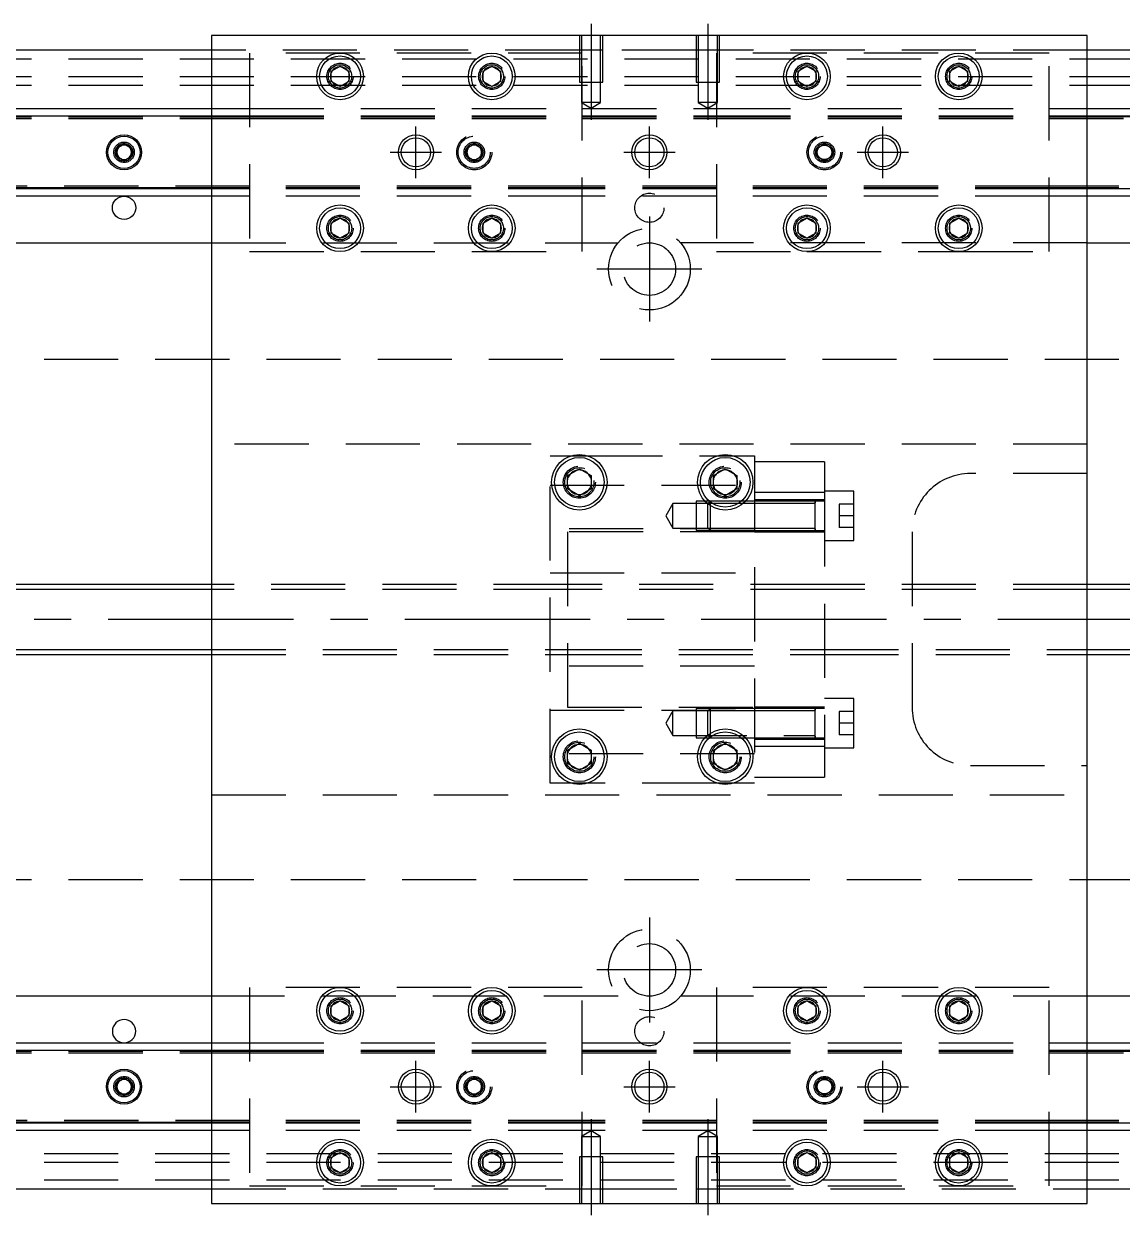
# Model space of a CAD drawing. Extents: x -12 to 731, y -275 to 102.
# Drawn here: x 182.8 to 371, y -102 to 102 of the extents above; entities that cross this region are included whole.
import ezdxf

# ---------------------------------------------------------------- set-up
doc = ezdxf.new("R2010")
doc.units = 0
doc.linetypes.add('CENTER', pattern=[50.8, 31.75, -6.35, 6.35, -6.35])
doc.linetypes.add('DASHED', pattern=[19.05, 12.7, -6.35])
doc.layers.get('0').update_dxf_attribs({"linetype": 'CONTINUOUS'})
doc.layers.add('CENTER', color=1, linetype='CENTER')

msp = doc.modelspace()

# ---------------------------------------------------------------- linework, layer by layer
at = {"color": 7, "linetype": 'CONTINUOUS'}
for p, q in [((365, 100), (215, 100)), ((215, 100), (215, -100)), ((365, -100), (365, 100)), ((215, 97.5), (0, 97.5)), ((580, 97.5), (365, 97.5)), ((235.5, 93.87), (237, 94.73)), ((235.5, 92.13), (235.5, 93.87)), ((237, 94.73), (238.5, 93.87)), ((238.5, 93.87), (238.5, 92.13)), ((261.5, 93.87), (263, 94.73)), ((261.5, 92.13), (261.5, 93.87)), ((263, 94.73), (264.5, 93.87)), ((264.5, 93.87), (264.5, 92.13)), ((315.5, 93.87), (317, 94.73)), ((315.5, 92.13), (315.5, 93.87)), ((317, 94.73), (318.5, 93.87)), ((318.5, 93.87), (318.5, 92.13)), ((341.5, 93.87), (343, 94.73)), ((341.5, 92.13), (341.5, 93.87)), ((343, 94.73), (344.5, 93.87)), ((344.5, 93.87), (344.5, 92.13)), ((237, 91.27), (235.5, 92.13)), ((238.5, 92.13), (237, 91.27)), ((263, 91.27), (261.5, 92.13)), ((264.5, 92.13), (263, 91.27)), ((317, 91.27), (315.5, 92.13)), ((318.5, 92.13), (317, 91.27)), ((343, 91.27), (341.5, 92.13)), ((344.5, 92.13), (343, 91.27)), ((0, 87.5), (215, 87.5)), ((0, 86.25), (215, 86.25)), ((365, 87.5), (580, 87.5)), ((365, 86.25), (580, 86.25)), ((198.75, 80.72), (200, 81.44)), ((198.75, 79.28), (198.75, 80.72)), ((200, 81.44), (201.25, 80.72)), ((201.25, 80.72), (201.25, 79.28)), ((200, 78.56), (198.75, 79.28)), ((201.25, 79.28), (200, 78.56)), ((215, 73.75), (0, 73.75)), ((580, 73.75), (365, 73.75)), ((215, 72.5), (0, 72.5)), ((580, 72.5), (365, 72.5)), ((235.5, 67.87), (237, 68.73)), ((235.5, 66.13), (235.5, 67.87)), ((237, 68.73), (238.5, 67.87)), ((238.5, 67.87), (238.5, 66.13)), ((261.5, 67.87), (263, 68.73)), ((261.5, 66.13), (261.5, 67.87)), ((263, 68.73), (264.5, 67.87)), ((264.5, 67.87), (264.5, 66.13)), ((315.5, 67.87), (317, 68.73)), ((315.5, 66.13), (315.5, 67.87)), ((317, 68.73), (318.5, 67.87)), ((318.5, 67.87), (318.5, 66.13)), ((341.5, 67.87), (343, 68.73)), ((341.5, 66.13), (341.5, 67.87)), ((343, 68.73), (344.5, 67.87)), ((344.5, 67.87), (344.5, 66.13)), ((237, 65.27), (235.5, 66.13)), ((238.5, 66.13), (237, 65.27)), ((263, 65.27), (261.5, 66.13)), ((264.5, 66.13), (263, 65.27)), ((317, 65.27), (315.5, 66.13)), ((318.5, 66.13), (317, 65.27)), ((343, 65.27), (341.5, 66.13)), ((344.5, 66.13), (343, 65.27)), ((175.36, 64.5), (215, 64.5)), ((365, 64.5), (404.64, 64.5)), ((276, 24.65), (278, 25.81)), ((276, 22.35), (276, 24.65)), ((278, 25.81), (280, 24.65)), ((280, 24.65), (280, 22.35)), ((301, 24.65), (303, 25.81)), ((301, 22.35), (301, 24.65)), ((303, 25.81), (305, 24.65)), ((305, 24.65), (305, 22.35)), ((278, 21.19), (276, 22.35)), ((280, 22.35), (278, 21.19)), ((303, 21.19), (301, 22.35)), ((305, 22.35), (303, 21.19)), ((215, 6), (60.5, 6)), ((525, 6), (365, 6)), ((60.5, -6), (215, -6)), ((365, -6), (525, -6)), ((276, -22.35), (278, -21.19)), ((276, -24.65), (276, -22.35)), ((278, -21.19), (280, -22.35)), ((280, -22.35), (280, -24.65)), ((301, -22.35), (303, -21.19)), ((301, -24.65), (301, -22.35)), ((303, -21.19), (305, -22.35)), ((305, -22.35), (305, -24.65)), ((278, -25.81), (276, -24.65)), ((280, -24.65), (278, -25.81)), ((303, -25.81), (301, -24.65)), ((305, -24.65), (303, -25.81)), ((215, -64.5), (175.36, -64.5)), ((235.5, -66.13), (237, -65.27)), ((237, -65.27), (238.5, -66.13)), ((261.5, -66.13), (263, -65.27)), ((263, -65.27), (264.5, -66.13)), ((315.5, -66.13), (317, -65.27)), ((317, -65.27), (318.5, -66.13)), ((341.5, -66.13), (343, -65.27)), ((343, -65.27), (344.5, -66.13)), ((404.64, -64.5), (365, -64.5)), ((235.5, -67.87), (235.5, -66.13)), ((238.5, -66.13), (238.5, -67.87)), ((261.5, -67.87), (261.5, -66.13)), ((264.5, -66.13), (264.5, -67.87)), ((315.5, -67.87), (315.5, -66.13)), ((318.5, -66.13), (318.5, -67.87)), ((341.5, -67.87), (341.5, -66.13)), ((344.5, -66.13), (344.5, -67.87)), ((237, -68.73), (235.5, -67.87)), ((238.5, -67.87), (237, -68.73)), ((263, -68.73), (261.5, -67.87)), ((264.5, -67.87), (263, -68.73)), ((317, -68.73), (315.5, -67.87)), ((318.5, -67.87), (317, -68.73)), ((343, -68.73), (341.5, -67.87)), ((344.5, -67.87), (343, -68.73)), ((0, -72.5), (215, -72.5)), ((365, -72.5), (580, -72.5)), ((0, -73.75), (215, -73.75)), ((365, -73.75), (580, -73.75)), ((198.75, -79.28), (200, -78.56)), ((198.75, -80.72), (198.75, -79.28)), ((200, -78.56), (201.25, -79.28)), ((201.25, -79.28), (201.25, -80.72)), ((200, -81.44), (198.75, -80.72)), ((201.25, -80.72), (200, -81.44)), ((215, -86.25), (0, -86.25)), ((215, -87.5), (0, -87.5)), ((580, -86.25), (365, -86.25)), ((580, -87.5), (365, -87.5)), ((235.5, -92.13), (237, -91.27)), ((237, -91.27), (238.5, -92.13)), ((261.5, -92.13), (263, -91.27)), ((263, -91.27), (264.5, -92.13)), ((315.5, -92.13), (317, -91.27)), ((317, -91.27), (318.5, -92.13)), ((341.5, -92.13), (343, -91.27)), ((343, -91.27), (344.5, -92.13)), ((235.5, -93.87), (235.5, -92.13)), ((238.5, -92.13), (238.5, -93.87)), ((261.5, -93.87), (261.5, -92.13)), ((264.5, -92.13), (264.5, -93.87)), ((315.5, -93.87), (315.5, -92.13)), ((318.5, -92.13), (318.5, -93.87)), ((341.5, -93.87), (341.5, -92.13)), ((344.5, -92.13), (344.5, -93.87)), ((237, -94.73), (235.5, -93.87)), ((238.5, -93.87), (237, -94.73)), ((263, -94.73), (261.5, -93.87)), ((264.5, -93.87), (263, -94.73)), ((317, -94.73), (315.5, -93.87)), ((318.5, -93.87), (317, -94.73)), ((343, -94.73), (341.5, -93.87)), ((344.5, -93.87), (343, -94.73)), ((0, -97.5), (215, -97.5)), ((365, -97.5), (580, -97.5)), ((215, -100), (365, -100))]:
    msp.add_line(p, q, dxfattribs=at)
at = {"color": 3, "linetype": 'DASHED'}
for p, q in [((278, 100), (278, 92)), ((278.35, 100), (278.35, 92)), ((281.65, 92), (281.65, 100)), ((282, 92), (282, 100)), ((298, 100), (298, 92)), ((298.35, 100), (298.35, 92)), ((301.65, 92), (301.65, 100)), ((302, 92), (302, 100)), ((0, 96), (580, 96)), ((278, 97.5), (215, 97.5)), ((221.5, 97), (221.5, 63)), ((278.5, 97), (221.5, 97)), ((282, 97.5), (278, 97.5)), ((278.5, 63), (278.5, 97)), ((298, 97.5), (282, 97.5)), ((302, 97.5), (298, 97.5)), ((358.5, 97), (301.5, 97)), ((301.5, 97), (301.5, 63)), ((365, 97.5), (302, 97.5)), ((358.5, 63), (358.5, 97)), ((0, 93), (580, 93)), ((235, 93), (235.03, 93.35)), ((264.97, 93.33), (265, 93)), ((278, 92), (282, 92)), ((278.35, 92), (278.35, 88.5)), ((281.65, 88.5), (281.65, 92)), ((298, 92), (302, 92)), ((298.35, 92), (298.35, 88.5)), ((301.65, 88.5), (301.65, 92)), ((318.97, 93.33), (319, 93)), ((341, 93), (341.03, 93.35)), ((0, 91.5), (580, 91.5)), ((281.65, 88.5), (278.35, 88.5)), ((278.35, 88.5), (280, 87.55)), ((280, 87.55), (281.65, 88.5)), ((301.65, 88.5), (298.35, 88.5)), ((298.35, 88.5), (300, 87.55)), ((300, 87.55), (301.65, 88.5)), ((0, 86.11), (215, 86.11)), ((0, 86.1), (221.5, 86.1)), ((0, 85.8), (221.5, 85.8)), ((215, 87.5), (221.5, 87.5)), ((215, 86.25), (221.5, 86.25)), ((215, 86.11), (221.5, 86.11)), ((221.5, 87.5), (278.5, 87.5)), ((221.5, 86.25), (278.5, 86.25)), ((221.5, 86.11), (278.5, 86.11)), ((221.5, 86.1), (278.5, 86.1)), ((221.5, 86.1), (278.5, 86.1)), ((221.5, 85.8), (278.5, 85.8)), ((221.5, 85.8), (278.5, 85.8)), ((278.5, 87.5), (301.5, 87.5)), ((278.5, 86.25), (301.5, 86.25)), ((278.5, 86.11), (301.5, 86.11)), ((278.5, 86.1), (301.5, 86.1)), ((278.5, 85.8), (301.5, 85.8)), ((301.5, 87.5), (358.5, 87.5)), ((301.5, 86.25), (358.5, 86.25)), ((301.5, 86.11), (358.5, 86.11)), ((301.5, 86.1), (358.5, 86.1)), ((301.5, 86.1), (358.5, 86.1)), ((301.5, 85.8), (358.5, 85.8)), ((301.5, 85.8), (358.5, 85.8)), ((358.5, 87.5), (365, 87.5)), ((358.5, 86.25), (365, 86.25)), ((358.5, 86.11), (365, 86.11)), ((358.5, 86.1), (580, 86.1)), ((358.5, 85.8), (580, 85.8)), ((365, 86.11), (580, 86.11)), ((201.48, 80.26), (201.5, 80)), ((258.75, 80.72), (260, 81.44)), ((258.75, 79.28), (258.75, 80.72)), ((260, 81.44), (261.25, 80.72)), ((261.25, 80.72), (261.25, 79.28)), ((261.48, 80.26), (261.5, 80)), ((318.5, 80), (318.52, 80.25)), ((318.75, 80.72), (320, 81.44)), ((318.75, 79.28), (318.75, 80.72)), ((320, 81.44), (321.25, 80.72)), ((321.25, 80.72), (321.25, 79.28)), ((260, 78.56), (258.75, 79.28)), ((261.25, 79.28), (260, 78.56)), ((320, 78.56), (318.75, 79.28)), ((321.25, 79.28), (320, 78.56)), ((221.5, 74.2), (0, 74.2)), ((221.5, 73.9), (0, 73.9)), ((215, 73.89), (0, 73.89)), ((221.5, 73.89), (215, 73.89)), ((221.5, 73.75), (215, 73.75)), ((278.5, 74.2), (221.5, 74.2)), ((278.5, 73.9), (221.5, 73.9)), ((278.5, 73.89), (221.5, 73.89)), ((278.5, 73.75), (221.5, 73.75)), ((301.5, 74.2), (278.5, 74.2)), ((301.5, 73.9), (278.5, 73.9)), ((301.5, 73.89), (278.5, 73.89)), ((301.5, 73.75), (278.5, 73.75)), ((358.5, 74.2), (301.5, 74.2)), ((358.5, 73.9), (301.5, 73.9)), ((358.5, 73.89), (301.5, 73.89)), ((358.5, 73.75), (301.5, 73.75)), ((580, 74.2), (358.5, 74.2)), ((580, 73.9), (358.5, 73.9)), ((365, 73.89), (358.5, 73.89)), ((365, 73.75), (358.5, 73.75)), ((580, 73.89), (365, 73.89)), ((221.5, 72.5), (215, 72.5)), ((278.5, 72.5), (221.5, 72.5)), ((301.5, 72.5), (278.5, 72.5)), ((358.5, 72.5), (301.5, 72.5)), ((365, 72.5), (358.5, 72.5)), ((238.97, 67.33), (239, 67)), ((318.97, 67.33), (319, 67)), ((344.97, 67.33), (345, 67)), ((261, 67), (261.02, 67.3)), ((215, 64.5), (284.64, 64.5)), ((365, 64.5), (295.36, 64.5)), ((221.5, 63), (278.5, 63)), ((301.5, 63), (317, 63)), ((317, 63), (343, 63)), ((343, 63), (358.5, 63)), ((580, 44.5), (0, 44.5)), ((365, 30), (215, 30)), ((273, 28), (276.48, 28)), ((273, -28), (273, 28)), ((276.48, 28), (279.52, 28)), ((279.52, 28), (301.48, 28)), ((301.48, 28), (304.52, 28)), ((304.52, 28), (308, 28)), ((308, 28), (308, -28)), ((320, 27), (308, 27)), ((320, 27), (320, 21.75)), ((365, 25), (345, 25)), ((273, 23), (308, 23)), ((280.48, 23.79), (280.5, 23.5)), ((305.48, 23.79), (305.5, 23.5)), ((320, 21.75), (308, 21.75)), ((320, 20.5), (308, 20.5)), ((325, 22), (320, 22)), ((320, 21.75), (320, -21.75)), ((325, 13.5), (325, 22)), ((294, 19.85), (292.79, 17.75)), ((294, 15.65), (294, 19.85)), ((298, 19.85), (294, 19.85)), ((298, 20.25), (298, 15.25)), ((299.53, 20.25), (298, 20.25)), ((300, 19.85), (298, 19.85)), ((300.26, 20.25), (299.53, 20.25)), ((300.34, 20.19), (300, 19.85)), ((300, 19.82), (300, 19.85)), ((300.82, 19.85), (300, 19.85)), ((300, 15.65), (300, 19.82)), ((300.4, 20.25), (300.26, 20.25)), ((300.4, 20.25), (300.34, 20.19)), ((300.4, 20.25), (300.4, 20.14)), ((305.74, 20.25), (300.4, 20.25)), ((305.74, 20.25), (300.4, 20.25)), ((300.4, 20.14), (300.4, 19.52)), ((300.4, 19.52), (300.4, 15.25)), ((305.18, 19.85), (300.82, 19.85)), ((306.04, 19.85), (305.18, 19.85)), ((306.47, 20.25), (305.74, 20.25)), ((308, 19.85), (306.04, 19.85)), ((308, 20.25), (306.47, 20.25)), ((308, 20.25), (306.47, 20.25)), ((318.4, 20.25), (308, 20.25)), ((318.4, 19.85), (308, 19.85)), ((320, 20.25), (318.39, 20.25)), ((318.4, 15.25), (318.4, 20.25)), ((318.4, 19.85), (318.4, 20.25)), ((318.4, 15.25), (318.4, 20.25)), ((318.4, 20), (318.4, 20.25)), ((318.4, 20.25), (318.4, 20)), ((318.4, 15.51), (318.4, 20)), ((318.4, 15.65), (318.4, 19.85)), ((322.5, 19.75), (322.5, 17.75)), ((325, 19.75), (322.5, 19.75)), ((292.79, 17.75), (294, 15.65)), ((322.5, 17.75), (322.5, 15.75)), ((325, 17.75), (322.5, 17.75)), ((308, 15.5), (273, 15.5)), ((276, 15), (276, -15)), ((308, 15), (276, 15)), ((294, 15.65), (298, 15.65)), ((298, 15.65), (300, 15.65)), ((298, 15.25), (300.4, 15.25)), ((300, 15.65), (308, 15.65)), ((300, 15.65), (300.4, 15.25)), ((300.4, 15.25), (308, 15.25)), ((308, 15.65), (318.4, 15.65)), ((308, 15.25), (318.4, 15.25)), ((308, 15), (320, 15)), ((318.39, 15.25), (320, 15.25)), ((318.4, 15.25), (318.4, 15.65)), ((318.4, 15.25), (318.4, 15.51)), ((318.4, 15.51), (318.4, 15.25)), ((325, 15.75), (322.5, 15.75)), ((335, 15), (335, -15)), ((320, 13.5), (325, 13.5)), ((273, 8), (308, 8)), ((276, 6), (215, 6)), ((276, 5.12), (215, 5.12)), ((320, 6), (276, 6)), ((320, 5.12), (276, 5.12)), ((365, 6), (320, 6)), ((365, 5.12), (320, 5.12)), ((215, -5.13), (276, -5.13)), ((215, -6), (276, -6)), ((276, -5.13), (320, -5.13)), ((276, -6), (320, -6)), ((320, -5.13), (365, -5.13)), ((320, -6), (365, -6)), ((308, -8), (273, -8)), ((325, -13.5), (320, -13.5)), ((325, -22), (325, -13.5)), ((273, -15.5), (308, -15.5)), ((276, -15), (308, -15)), ((294, -15.65), (292.79, -17.75)), ((294, -19.85), (294, -15.65)), ((298, -15.65), (294, -15.65)), ((298, -15.25), (298, -20.25)), ((300.4, -15.25), (298, -15.25)), ((300, -15.65), (298, -15.65)), ((300.4, -15.25), (300, -15.65)), ((300, -19.85), (300, -15.65)), ((308, -15.65), (300, -15.65)), ((300.4, -15.25), (300.4, -19.52)), ((308, -15.25), (300.4, -15.25)), ((308, -15.25), (300.4, -15.25)), ((320, -15), (308, -15)), ((318.4, -15.25), (308, -15.25)), ((318.4, -15.65), (308, -15.65)), ((320, -15.25), (318.39, -15.25)), ((318.4, -20.25), (318.4, -15.25)), ((318.4, -20.25), (318.4, -15.25)), ((318.4, -15.51), (318.4, -15.25)), ((318.4, -15.25), (318.4, -15.51)), ((318.4, -20), (318.4, -15.51)), ((322.5, -15.75), (322.5, -17.75)), ((325, -15.75), (322.5, -15.75)), ((292.79, -17.75), (294, -19.85)), ((322.5, -17.75), (322.5, -19.75)), ((325, -17.75), (322.5, -17.75)), ((294, -19.85), (318.4, -19.85)), ((298, -20.25), (299.53, -20.25)), ((299.53, -20.25), (300.26, -20.25)), ((300, -19.85), (300.34, -20.19)), ((300.26, -20.25), (300.4, -20.25)), ((300.34, -20.19), (300.4, -20.25)), ((300.4, -19.52), (300.4, -20.14)), ((300.4, -20.14), (300.4, -20.25)), ((300.4, -20.25), (305.74, -20.25)), ((305.74, -20.25), (306.47, -20.25)), ((306.47, -20.25), (308, -20.25)), ((306.47, -20.25), (308, -20.25)), ((308, -20.25), (318.4, -20.25)), ((318.39, -20.25), (320, -20.25)), ((318.4, -20.25), (318.4, -20)), ((318.4, -20), (318.4, -20.25)), ((318.4, -20.25), (318.4, -20.25)), ((325, -19.75), (322.5, -19.75)), ((308, -20.5), (320, -20.5)), ((320, -21.75), (308, -21.75)), ((320, -21.75), (308, -21.75)), ((320, -21.75), (320, -27)), ((320, -22), (325, -22)), ((308, -23), (273, -23)), ((275.5, -23.5), (275.52, -23.2)), ((300.5, -23.5), (300.52, -23.2)), ((345, -25), (365, -25)), ((276.48, -28), (273, -28)), ((279.52, -28), (276.48, -28)), ((301.48, -28), (279.52, -28)), ((304.52, -28), (301.48, -28)), ((308, -28), (304.52, -28)), ((308, -27), (320, -27)), ((215, -30), (365, -30)), ((0, -44.5), (580, -44.5)), ((278.5, -63), (221.5, -63)), ((221.5, -63), (221.5, -97)), ((278.5, -97), (278.5, -63)), ((301.5, -63), (301.5, -97)), ((358.5, -63), (301.5, -63)), ((358.5, -97), (358.5, -63)), ((284.64, -64.5), (215, -64.5)), ((365, -64.5), (295.36, -64.5)), ((235, -67), (235.03, -66.65)), ((264.97, -66.67), (265, -67)), ((315, -67), (315.02, -66.7)), ((341, -67), (341.03, -66.65)), ((215, -72.5), (221.5, -72.5)), ((221.5, -72.5), (278.5, -72.5)), ((278.5, -72.5), (301.5, -72.5)), ((301.5, -72.5), (358.5, -72.5)), ((358.5, -72.5), (365, -72.5)), ((0, -73.89), (215, -73.89)), ((0, -73.9), (221.5, -73.9)), ((0, -74.2), (221.5, -74.2)), ((215, -73.75), (221.5, -73.75)), ((215, -73.89), (221.5, -73.89)), ((221.5, -73.75), (278.5, -73.75)), ((221.5, -73.89), (278.5, -73.89)), ((221.5, -73.9), (278.5, -73.9)), ((221.5, -74.2), (278.5, -74.2)), ((278.5, -73.75), (301.5, -73.75)), ((278.5, -73.89), (301.5, -73.89)), ((278.5, -73.9), (301.5, -73.9)), ((278.5, -74.2), (301.5, -74.2)), ((301.5, -73.75), (358.5, -73.75)), ((301.5, -73.89), (358.5, -73.89)), ((301.5, -73.9), (358.5, -73.9)), ((301.5, -74.2), (358.5, -74.2)), ((358.5, -73.75), (365, -73.75)), ((358.5, -73.89), (365, -73.89)), ((358.5, -73.9), (580, -73.9)), ((358.5, -74.2), (580, -74.2)), ((365, -73.89), (580, -73.89)), ((258.75, -79.28), (260, -78.56)), ((258.75, -80.72), (258.75, -79.28)), ((260, -78.56), (261.25, -79.28)), ((261.25, -79.28), (261.25, -80.72)), ((318.75, -79.28), (320, -78.56)), ((318.75, -80.72), (318.75, -79.28)), ((320, -78.56), (321.25, -79.28)), ((321.25, -79.28), (321.25, -80.72)), ((198.5, -80), (198.52, -79.78)), ((258.5, -80), (258.52, -79.78)), ((260, -81.44), (258.75, -80.72)), ((261.25, -80.72), (260, -81.44)), ((318.5, -80), (318.52, -79.75)), ((320, -81.44), (318.75, -80.72)), ((321.25, -80.72), (320, -81.44)), ((221.5, -85.8), (0, -85.8)), ((221.5, -86.1), (0, -86.1)), ((215, -86.11), (0, -86.11)), ((221.5, -86.11), (215, -86.11)), ((221.5, -86.25), (215, -86.25)), ((221.5, -87.5), (215, -87.5)), ((278.5, -85.8), (221.5, -85.8)), ((278.5, -85.8), (221.5, -85.8)), ((278.5, -86.1), (221.5, -86.1)), ((278.5, -86.1), (221.5, -86.1)), ((278.5, -86.11), (221.5, -86.11)), ((278.5, -86.25), (221.5, -86.25)), ((278.5, -87.5), (221.5, -87.5)), ((280, -87.55), (278.35, -88.5)), ((301.5, -85.8), (278.5, -85.8)), ((301.5, -86.1), (278.5, -86.1)), ((301.5, -86.11), (278.5, -86.11)), ((301.5, -86.25), (278.5, -86.25)), ((301.5, -87.5), (278.5, -87.5)), ((281.65, -88.5), (280, -87.55)), ((300, -87.55), (298.35, -88.5)), ((301.65, -88.5), (300, -87.55)), ((358.5, -85.8), (301.5, -85.8)), ((358.5, -85.8), (301.5, -85.8)), ((358.5, -86.1), (301.5, -86.1)), ((358.5, -86.1), (301.5, -86.1)), ((358.5, -86.11), (301.5, -86.11)), ((358.5, -86.25), (301.5, -86.25)), ((358.5, -87.5), (301.5, -87.5)), ((580, -85.8), (358.5, -85.8)), ((580, -86.1), (358.5, -86.1)), ((365, -86.11), (358.5, -86.11)), ((365, -86.25), (358.5, -86.25)), ((365, -87.5), (358.5, -87.5)), ((580, -86.11), (365, -86.11)), ((278.35, -88.5), (280, -88.5)), ((278.35, -88.5), (278.35, -92)), ((280, -88.5), (281.65, -88.5)), ((281.65, -92), (281.65, -88.5)), ((298.35, -88.5), (300, -88.5)), ((298.35, -88.5), (298.35, -92)), ((300, -88.5), (301.65, -88.5)), ((301.65, -92), (301.65, -88.5)), ((580, -91.5), (0, -91.5)), ((580, -93), (0, -93)), ((238.97, -92.67), (239, -93)), ((264.97, -92.67), (265, -93)), ((282, -92), (278, -92)), ((278, -92), (278, -100)), ((278.35, -92), (278.35, -100)), ((281.65, -100), (281.65, -92)), ((282, -100), (282, -92)), ((302, -92), (298, -92)), ((298, -92), (298, -100)), ((298.35, -92), (298.35, -100)), ((301.65, -100), (301.65, -92)), ((302, -100), (302, -92)), ((315, -93), (315.02, -92.7)), ((344.97, -92.67), (345, -93)), ((580, -96), (0, -96)), ((215, -97.5), (278, -97.5)), ((221.5, -97), (278.5, -97)), ((278, -97.5), (282, -97.5)), ((282, -97.5), (298, -97.5)), ((298, -97.5), (302, -97.5)), ((301.5, -97), (358.5, -97)), ((302, -97.5), (365, -97.5))]:
    msp.add_line(p, q, dxfattribs=at)
at = {"color": 3, "linetype": 'CONTINUOUS'}
for p, q in [((215, 5.12), (60.5, 5.12)), ((525, 5.12), (365, 5.12)), ((60.5, -5.13), (215, -5.13)), ((365, -5.13), (525, -5.13))]:
    msp.add_line(p, q, dxfattribs=at)
at = {"color": 7, "linetype": 'CONTINUOUS'}
for centre, radius in [((237, 93), 4), ((237, 93), 3.5), ((263, 93), 4), ((263, 93), 3.5), ((317, 93), 4), ((317, 93), 3.5), ((343, 93), 4), ((343, 93), 3.5), ((200, 80), 3), ((200, 80), 2.75), ((250, 80), 2.5), ((290, 80), 3), ((290, 80), 2.5), ((330, 80), 2.5), ((200, 70.5), 2), ((237, 67), 4), ((237, 67), 3.5), ((263, 67), 4), ((263, 67), 3.5), ((317, 67), 4), ((317, 67), 3.5), ((343, 67), 4), ((343, 67), 3.5), ((278, 23.5), 4.75), ((278, 23.5), 4.25), ((303, 23.5), 4.75), ((303, 23.5), 4.25), ((278, -23.5), 4.75), ((278, -23.5), 4.25), ((303, -23.5), 4.75), ((303, -23.5), 4.25), ((237, -67), 4), ((263, -67), 4), ((317, -67), 4), ((343, -67), 4), ((237, -67), 3.5), ((263, -67), 3.5), ((317, -67), 3.5), ((343, -67), 3.5), ((200, -80), 3), ((200, -80), 2.75), ((250, -80), 2.5), ((290, -80), 3), ((290, -80), 2.5), ((330, -80), 2.5), ((237, -93), 4), ((237, -93), 3.5), ((263, -93), 4), ((263, -93), 3.5), ((317, -93), 4), ((317, -93), 3.5), ((343, -93), 4), ((343, -93), 3.5)]:
    msp.add_circle(centre, radius, dxfattribs=at)
at = {"color": 3, "linetype": 'DASHED'}
for centre, radius in [((237, 93), 2.25), ((237, 93), 2), ((263, 93), 2.25), ((263, 93), 2), ((317, 93), 2.25), ((317, 93), 2), ((343, 93), 2.25), ((343, 93), 2), ((200, 80), 1.75), ((260, 80), 3), ((260, 80), 2.75), ((260, 80), 1.75), ((320, 80), 3), ((320, 80), 2.75), ((320, 80), 1.75), ((200, 80), 1.5), ((260, 80), 1.5), ((320, 80), 1.5), ((320, 80), 1.25), ((290, 70.5), 2.5), ((237, 67), 2.25), ((237, 67), 2), ((263, 67), 2.25), ((263, 67), 2), ((317, 67), 2.25), ((317, 67), 2), ((343, 67), 2.25), ((343, 67), 2), ((290, 60), 7), ((290, 60), 4.5), ((278, 23.5), 2.75), ((278, 23.5), 2.5), ((303, 23.5), 2.75), ((303, 23.5), 2.5), ((278, -23.5), 2.75), ((278, -23.5), 2.5), ((303, -23.5), 2.75), ((303, -23.5), 2.5), ((290, -60), 7), ((290, -60), 4.5), ((237, -67), 2.25), ((237, -67), 2), ((263, -67), 2.25), ((263, -67), 2), ((317, -67), 2.25), ((317, -67), 2), ((343, -67), 2.25), ((343, -67), 2), ((290, -70.5), 2.5), ((260, -80), 3), ((260, -80), 2.75), ((320, -80), 3), ((320, -80), 2.75), ((200, -80), 1.75), ((200, -80), 1.5), ((260, -80), 1.75), ((260, -80), 1.5), ((320, -80), 1.75), ((320, -80), 1.5), ((320, -80), 1.25), ((237, -93), 2.25), ((237, -93), 2), ((263, -93), 2.25), ((263, -93), 2), ((317, -93), 2.25), ((317, -93), 2), ((343, -93), 2.25), ((343, -93), 2)]:
    msp.add_circle(centre, radius, dxfattribs=at)
at = {"color": 3, "linetype": 'CONTINUOUS'}
for centre in [(250, 80), (330, 80), (250, -80), (330, -80)]:
    msp.add_circle(centre, 3, dxfattribs=at)
at = {"color": 7, "linetype": 'CONTINUOUS'}
for centre, radius, start, end in [((237, 93), 1.65, 144.62, 155.38), ((237, 93), 1.65, 95.38, 144.62), ((237, 93), 1.65, 84.62, 95.38), ((237, 93), 1.65, 35.38, 84.62), ((237, 93), 1.65, 24.62, 35.38), ((263, 93), 1.65, 144.62, 155.38), ((263, 93), 1.65, 95.38, 144.62), ((263, 93), 1.65, 84.62, 95.38), ((263, 93), 1.65, 35.38, 84.62), ((263, 93), 1.65, 24.62, 35.38), ((317, 93), 1.65, 144.62, 155.38), ((317, 93), 1.65, 95.38, 144.62), ((317, 93), 1.65, 84.62, 95.38), ((317, 93), 1.65, 35.38, 84.62), ((317, 93), 1.65, 24.62, 35.38), ((343, 93), 1.65, 144.62, 155.38), ((343, 93), 1.65, 95.38, 144.62), ((343, 93), 1.65, 84.62, 95.38), ((343, 93), 1.65, 35.38, 84.62), ((343, 93), 1.65, 24.62, 35.38), ((237, 93), 1.65, 155.38, 180), ((237, 93), 1.65, 180, 204.62), ((237, 93), 1.65, 204.62, 215.38), ((237, 93), 1.65, 215.38, 264.62), ((237, 93), 1.65, 275.38, 324.62), ((237, 93), 1.65, 324.62, 335.38), ((237, 93), 1.65, 335.38, 24.62), ((263, 93), 1.65, 155.38, 180), ((263, 93), 1.65, 180, 204.62), ((263, 93), 1.65, 204.62, 215.38), ((263, 93), 1.65, 215.38, 264.62), ((263, 93), 1.65, 275.38, 324.62), ((263, 93), 1.65, 324.62, 335.38), ((263, 93), 1.65, 335.38, 24.62), ((317, 93), 1.65, 155.38, 180), ((317, 93), 1.65, 180, 204.62), ((317, 93), 1.65, 204.62, 215.38), ((317, 93), 1.65, 215.38, 264.62), ((317, 93), 1.65, 275.38, 324.62), ((317, 93), 1.65, 324.62, 335.38), ((317, 93), 1.65, 335.38, 24.62), ((343, 93), 1.65, 155.38, 180), ((343, 93), 1.65, 180, 204.62), ((343, 93), 1.65, 204.62, 215.38), ((343, 93), 1.65, 215.38, 264.62), ((343, 93), 1.65, 275.38, 324.62), ((343, 93), 1.65, 324.62, 335.38), ((343, 93), 1.65, 335.38, 24.62), ((237, 93), 1.65, 264.62, 275.38), ((263, 93), 1.65, 264.62, 275.38), ((317, 93), 1.65, 264.62, 275.38), ((343, 93), 1.65, 264.62, 275.38), ((200, 80), 1.25, 120, 180), ((200, 80), 1.25, 180, 240), ((200, 80), 1.25, 60, 120), ((200, 80), 1.25, 0, 60), ((200, 80), 1.25, 300, 0), ((200, 80), 1.25, 240, 300), ((237, 67), 1.65, 155.38, 180), ((237, 67), 1.65, 144.62, 155.38), ((237, 67), 1.65, 95.38, 144.62), ((237, 67), 1.65, 84.62, 95.38), ((237, 67), 1.65, 35.38, 84.62), ((237, 67), 1.65, 24.62, 35.38), ((237, 67), 1.65, 335.38, 24.62), ((263, 67), 1.65, 155.38, 180), ((263, 67), 1.65, 144.62, 155.38), ((263, 67), 1.65, 95.38, 144.62), ((263, 67), 1.65, 84.62, 95.38), ((263, 67), 1.65, 35.38, 84.62), ((263, 67), 1.65, 24.62, 35.38), ((263, 67), 1.65, 335.38, 24.62), ((317, 67), 1.65, 155.38, 180), ((317, 67), 1.65, 144.62, 155.38), ((317, 67), 1.65, 95.38, 144.62), ((317, 67), 1.65, 84.62, 95.38), ((317, 67), 1.65, 35.38, 84.62), ((317, 67), 1.65, 24.62, 35.38), ((317, 67), 1.65, 335.38, 24.62), ((343, 67), 1.65, 155.38, 180), ((343, 67), 1.65, 144.62, 155.38), ((343, 67), 1.65, 95.38, 144.62), ((343, 67), 1.65, 84.62, 95.38), ((343, 67), 1.65, 35.38, 84.62), ((343, 67), 1.65, 24.62, 35.38), ((343, 67), 1.65, 335.38, 24.62), ((237, 67), 1.65, 180, 204.62), ((237, 67), 1.65, 204.62, 215.38), ((237, 67), 1.65, 215.38, 264.62), ((237, 67), 1.65, 264.62, 275.38), ((237, 67), 1.65, 275.38, 324.62), ((237, 67), 1.65, 324.62, 335.38), ((263, 67), 1.65, 180, 204.62), ((263, 67), 1.65, 204.62, 215.38), ((263, 67), 1.65, 215.38, 264.62), ((263, 67), 1.65, 264.62, 275.38), ((263, 67), 1.65, 275.38, 324.62), ((263, 67), 1.65, 324.62, 335.38), ((317, 67), 1.65, 180, 204.62), ((317, 67), 1.65, 204.62, 215.38), ((317, 67), 1.65, 215.38, 264.62), ((317, 67), 1.65, 264.62, 275.38), ((317, 67), 1.65, 275.38, 324.62), ((317, 67), 1.65, 324.62, 335.38), ((343, 67), 1.65, 180, 204.62), ((343, 67), 1.65, 204.62, 215.38), ((343, 67), 1.65, 215.38, 264.62), ((343, 67), 1.65, 264.62, 275.38), ((343, 67), 1.65, 275.38, 324.62), ((343, 67), 1.65, 324.62, 335.38), ((278, 23.5), 2.1, 137.7528, 162.2472), ((278, 23.5), 2.1, 102.2472, 137.7528), ((278, 23.5), 2.1, 77.7528, 102.2472), ((278, 23.5), 2.1, 42.2472, 77.7528), ((278, 23.5), 2.1, 17.7528, 42.2472), ((303, 23.5), 2.1, 137.7528, 162.2472), ((303, 23.5), 2.1, 102.2472, 137.7528), ((303, 23.5), 2.1, 77.7528, 102.2472), ((303, 23.5), 2.1, 42.2472, 77.7528), ((303, 23.5), 2.1, 17.7528, 42.2472), ((278, 23.5), 2.1, 162.2472, 180), ((278, 23.5), 2.1, 180, 197.7528), ((278, 23.5), 2.1, 197.7528, 222.2472), ((278, 23.5), 2.1, 317.7528, 342.2472), ((278, 23.5), 2.1, 342.2472, 17.7528), ((303, 23.5), 2.1, 162.2472, 180), ((303, 23.5), 2.1, 180, 197.7528), ((303, 23.5), 2.1, 197.7528, 222.2472), ((303, 23.5), 2.1, 317.7528, 342.2472), ((303, 23.5), 2.1, 342.2472, 17.7528), ((278, 23.5), 2.1, 222.2472, 257.7528), ((278, 23.5), 2.1, 257.7528, 282.2472), ((278, 23.5), 2.1, 282.2472, 317.7528), ((303, 23.5), 2.1, 222.2472, 257.7528), ((303, 23.5), 2.1, 257.7528, 282.2472), ((303, 23.5), 2.1, 282.2472, 317.7528), ((278, -23.5), 2.1, 137.7528, 162.2472), ((278, -23.5), 2.1, 102.2472, 137.7528), ((278, -23.5), 2.1, 77.7528, 102.2472), ((278, -23.5), 2.1, 42.2472, 77.7528), ((278, -23.5), 2.1, 17.7528, 42.2472), ((303, -23.5), 2.1, 137.7528, 162.2472), ((303, -23.5), 2.1, 102.2472, 137.7528), ((303, -23.5), 2.1, 77.7528, 102.2472), ((303, -23.5), 2.1, 42.2472, 77.7528), ((303, -23.5), 2.1, 17.7528, 42.2472), ((278, -23.5), 2.1, 162.2472, 180), ((278, -23.5), 2.1, 180, 197.7528), ((278, -23.5), 2.1, 197.7528, 222.2472), ((278, -23.5), 2.1, 317.7528, 342.2472), ((278, -23.5), 2.1, 342.2472, 17.7528), ((303, -23.5), 2.1, 162.2472, 180), ((303, -23.5), 2.1, 180, 197.7528), ((303, -23.5), 2.1, 197.7528, 222.2472), ((303, -23.5), 2.1, 317.7528, 342.2472), ((303, -23.5), 2.1, 342.2472, 17.7528), ((278, -23.5), 2.1, 222.2472, 257.7528), ((278, -23.5), 2.1, 257.7528, 282.2472), ((278, -23.5), 2.1, 282.2472, 317.7528), ((303, -23.5), 2.1, 222.2472, 257.7528), ((303, -23.5), 2.1, 257.7528, 282.2472), ((303, -23.5), 2.1, 282.2472, 317.7528), ((237, -67), 1.65, 155.38, 180), ((237, -67), 1.65, 180, 204.62), ((237, -67), 1.65, 144.62, 155.38), ((237, -67), 1.65, 95.38, 144.62), ((237, -67), 1.65, 84.62, 95.38), ((237, -67), 1.65, 35.38, 84.62), ((237, -67), 1.65, 24.62, 35.38), ((237, -67), 1.65, 335.38, 24.62), ((263, -67), 1.65, 155.38, 180), ((263, -67), 1.65, 180, 204.62), ((263, -67), 1.65, 144.62, 155.38), ((263, -67), 1.65, 95.38, 144.62), ((263, -67), 1.65, 84.62, 95.38), ((263, -67), 1.65, 35.38, 84.62), ((263, -67), 1.65, 24.62, 35.38), ((263, -67), 1.65, 335.38, 24.62), ((317, -67), 1.65, 155.38, 180), ((317, -67), 1.65, 180, 204.62), ((317, -67), 1.65, 144.62, 155.38), ((317, -67), 1.65, 95.38, 144.62), ((317, -67), 1.65, 84.62, 95.38), ((317, -67), 1.65, 35.38, 84.62), ((317, -67), 1.65, 24.62, 35.38), ((317, -67), 1.65, 335.38, 24.62), ((343, -67), 1.65, 155.38, 180), ((343, -67), 1.65, 180, 204.62), ((343, -67), 1.65, 144.62, 155.38), ((343, -67), 1.65, 95.38, 144.62), ((343, -67), 1.65, 84.62, 95.38), ((343, -67), 1.65, 35.38, 84.62), ((343, -67), 1.65, 24.62, 35.38), ((343, -67), 1.65, 335.38, 24.62), ((200, -70.5), 2, 90, 270), ((200, -70.5), 2, 270, 90), ((237, -67), 1.65, 204.62, 215.38), ((237, -67), 1.65, 215.38, 264.62), ((237, -67), 1.65, 264.62, 275.38), ((237, -67), 1.65, 275.38, 324.62), ((237, -67), 1.65, 324.62, 335.38), ((263, -67), 1.65, 204.62, 215.38), ((263, -67), 1.65, 215.38, 264.62), ((263, -67), 1.65, 264.62, 275.38), ((263, -67), 1.65, 275.38, 324.62), ((263, -67), 1.65, 324.62, 335.38), ((317, -67), 1.65, 204.62, 215.38), ((317, -67), 1.65, 215.38, 264.62), ((317, -67), 1.65, 264.62, 275.38), ((317, -67), 1.65, 275.38, 324.62), ((317, -67), 1.65, 324.62, 335.38), ((343, -67), 1.65, 204.62, 215.38), ((343, -67), 1.65, 215.38, 264.62), ((343, -67), 1.65, 264.62, 275.38), ((343, -67), 1.65, 275.38, 324.62), ((343, -67), 1.65, 324.62, 335.38), ((200, -80), 1.25, 120, 180), ((200, -80), 1.25, 60, 120), ((200, -80), 1.25, 0, 60), ((200, -80), 1.25, 180, 240), ((200, -80), 1.25, 240, 300), ((200, -80), 1.25, 300, 0), ((237, -93), 1.65, 95.38, 144.62), ((237, -93), 1.65, 84.62, 95.38), ((237, -93), 1.65, 35.38, 84.62), ((263, -93), 1.65, 95.38, 144.62), ((263, -93), 1.65, 84.62, 95.38), ((263, -93), 1.65, 35.38, 84.62), ((317, -93), 1.65, 95.38, 144.62), ((317, -93), 1.65, 84.62, 95.38), ((317, -93), 1.65, 35.38, 84.62), ((343, -93), 1.65, 95.38, 144.62), ((343, -93), 1.65, 84.62, 95.38), ((343, -93), 1.65, 35.38, 84.62), ((237, -93), 1.65, 155.38, 180), ((237, -93), 1.65, 180, 204.62), ((237, -93), 1.65, 144.62, 155.38), ((237, -93), 1.65, 204.62, 215.38), ((237, -93), 1.65, 24.62, 35.38), ((237, -93), 1.65, 324.62, 335.38), ((237, -93), 1.65, 335.38, 24.62), ((263, -93), 1.65, 155.38, 180), ((263, -93), 1.65, 180, 204.62), ((263, -93), 1.65, 144.62, 155.38), ((263, -93), 1.65, 204.62, 215.38), ((263, -93), 1.65, 24.62, 35.38), ((263, -93), 1.65, 324.62, 335.38), ((263, -93), 1.65, 335.38, 24.62), ((317, -93), 1.65, 155.38, 180), ((317, -93), 1.65, 180, 204.62), ((317, -93), 1.65, 144.62, 155.38), ((317, -93), 1.65, 204.62, 215.38), ((317, -93), 1.65, 24.62, 35.38), ((317, -93), 1.65, 324.62, 335.38), ((317, -93), 1.65, 335.38, 24.62), ((343, -93), 1.65, 155.38, 180), ((343, -93), 1.65, 180, 204.62), ((343, -93), 1.65, 144.62, 155.38), ((343, -93), 1.65, 204.62, 215.38), ((343, -93), 1.65, 24.62, 35.38), ((343, -93), 1.65, 324.62, 335.38), ((343, -93), 1.65, 335.38, 24.62), ((237, -93), 1.65, 215.38, 264.62), ((237, -93), 1.65, 264.62, 275.38), ((237, -93), 1.65, 275.38, 324.62), ((263, -93), 1.65, 215.38, 264.62), ((263, -93), 1.65, 264.62, 275.38), ((263, -93), 1.65, 275.38, 324.62), ((317, -93), 1.65, 215.38, 264.62), ((317, -93), 1.65, 264.62, 275.38), ((317, -93), 1.65, 275.38, 324.62), ((343, -93), 1.65, 215.38, 264.62), ((343, -93), 1.65, 264.62, 275.38), ((343, -93), 1.65, 275.38, 324.62)]:
    msp.add_arc(centre, radius, start, end, dxfattribs=at)
at = {"color": 3, "linetype": 'DASHED'}
for centre, radius, start, end in [((260, 80), 1.25, 300, 180), ((260, 80), 1.25, 180, 240), ((260, 80), 1.25, 240, 300), ((345, 15), 10, 90, 180), ((345, -15), 10, 180, 270), ((260, -80), 1.25, 120, 180), ((260, -80), 1.25, 180, 60), ((260, -80), 1.25, 60, 120)]:
    msp.add_arc(centre, radius, start, end, dxfattribs=at)
at = {"layer": 'CENTER', "color": 1, "linetype": 'CENTER'}
for p, q in [((280, 102), (280, 85.55)), ((300, 102), (300, 85.55)), ((250, 75.6), (250, 84.4)), ((290, 75.6), (290, 84.4)), ((330, 75.6), (330, 84.4)), ((245.6, 80), (254.4, 80)), ((285.6, 80), (294.4, 80)), ((325.6, 80), (334.4, 80)), ((290, 69), (290, 51)), ((299, 60), (281, 60)), ((635.44, 0), (-11.8, 0)), ((290, -51), (290, -69)), ((299, -60), (281, -60)), ((250, -84.4), (250, -75.6)), ((290, -84.4), (290, -75.6)), ((330, -84.4), (330, -75.6)), ((245.6, -80), (254.4, -80)), ((285.6, -80), (294.4, -80)), ((325.6, -80), (334.4, -80)), ((280, -85.55), (280, -102)), ((300, -85.55), (300, -102))]:
    msp.add_line(p, q, dxfattribs=at)

doc.saveas('drawing.dxf')
